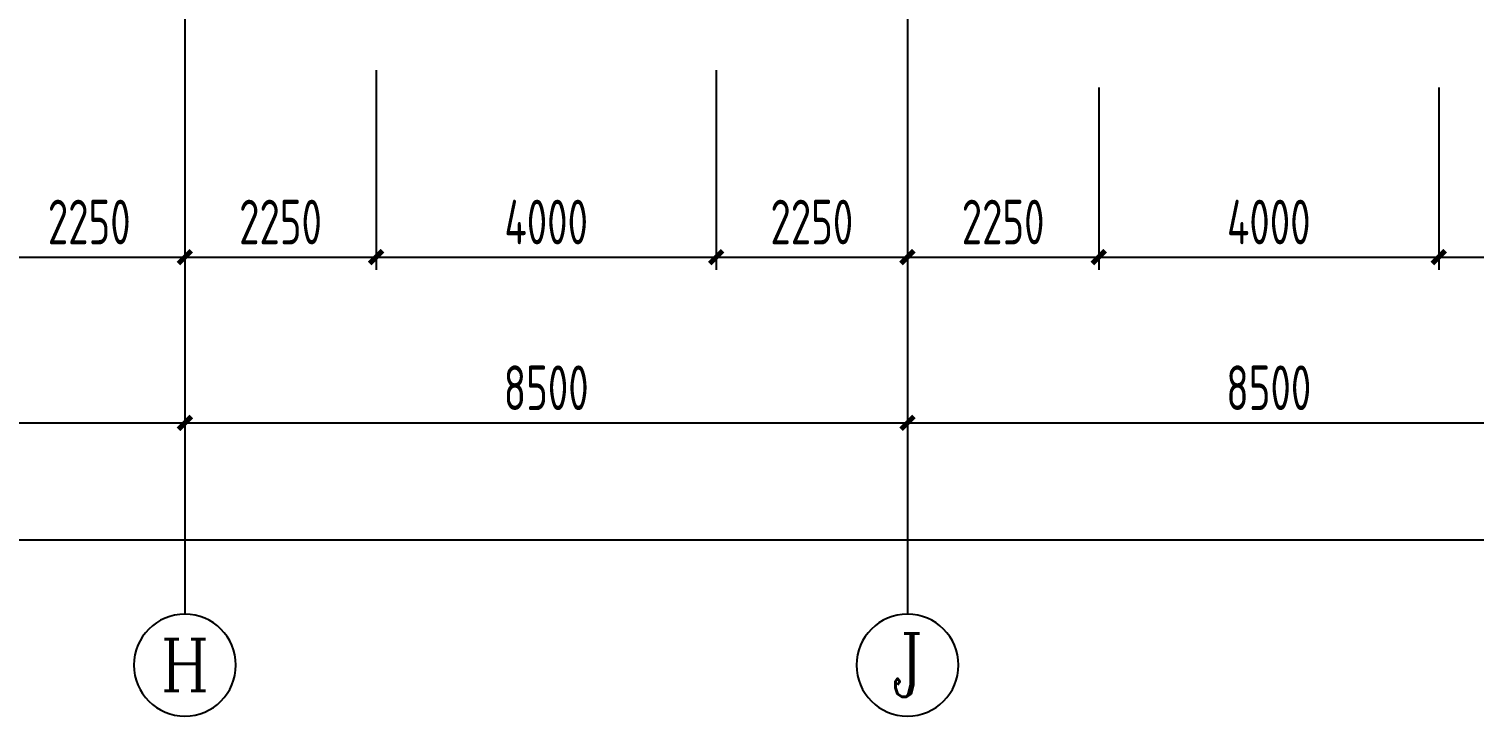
# Model space of a CAD drawing. Extents: x 753177 to 2169292, y -530934 to -273477.
# Drawn here: x 1768160 to 1785160, y -435105 to -427020 of the extents above; entities that cross this region are included whole.
import ezdxf
from ezdxf.enums import TextEntityAlignment as Align

# ---------------------------------------------------------------- set-up
doc = ezdxf.new("R2010")
doc.units = 0
doc.header["$LTSCALE"] = 1500
doc.header["$MEASUREMENT"] = 0
doc.linetypes.add('DOTE', pattern=[2.42, 2, -0.2, 0.02, -0.2])
doc.layers.get('Defpoints').update_dxf_attribs({"color": 252})
for name, color, linetype in [('AXIS', 3, 'Continuous'), ('AXIS_TEXT', 7, 'Continuous'), ('DIM', 3, 'Continuous')]:
    doc.layers.add(name, color=color, linetype=linetype)
doc.styles.add('_TCH_AXIS', font='COMPLEX', dxfattribs={"bigfont": 'GBCBIG'})
doc.styles.add('COMPLEX', font='COMPLEX')
doc.styles.add('TSSD_Dimension', font='Tssdeng.shx', dxfattribs={"width": 0.7, "bigfont": 'hztxt.shx'})
doc.dimstyles.new('TSSD_150_150', dxfattribs={"dimtxt": 525, "dimasz": 150, "dimexe": 150, "dimexo": 375, "dimgap": 150, "dimtad": 1, "dimdec": 0, "dimzin": 0, "dimdsep": 46, "dimtxsty": 'TSSD_Dimension', "dimblk": 'ARCHTICK', "dimblk1": 'ARCHTICK', "dimblk2": 'ARCHTICK', "dimcen": 0, "dimdle": 150, "dimclrt": 7, "dimadec": 0, "dimazin": 0, "dimtfac": 1, "dimtdec": 0, "dimtix": 1, "dimtmove": 2, "dimatfit": 3, "dimfxl": 0, "dimtolj": 1, "dimtzin": 0, "dimarcsym": 0})

# ---------------------------------------------------------------- blocks, each defined once
blk = doc.blocks.new('_ArchTick')
at = {"color": 0, "linetype": 'ByBlock', "const_width": 0.4}
blk.add_lwpolyline([(-0.5, -0.5), (0.5, 0.5)], dxfattribs=at)
blk = doc.blocks.new('*D786')
at = {"layer": 'AXIS', "color": 0, "lineweight": -2, "transparency": 16777216}
for p, q in [((1761495, -428280), (1761495, -431805)), ((1769995, -428280), (1769995, -431805)), ((1761345, -431655), (1770145, -431655))]:
    blk.add_line(p, q, dxfattribs=at)
at = {"layer": 'Defpoints', "color": 0, "transparency": 16777216}
for p in [(1761495, -427905), (1769995, -427905), (1769995, -431655)]:
    blk.add_point(p, dxfattribs=at)
at = {"layer": 'AXIS', "color": 0, "lineweight": -2, "transparency": 16777216, "xscale": 150, "yscale": 150, "zscale": 150, "rotation": 180}
blk.add_blockref('_ArchTick', (1761495, -431655), dxfattribs=at)
at = {"layer": 'AXIS', "color": 0, "lineweight": -2, "transparency": 16777216, "xscale": 150, "yscale": 150, "zscale": 150}
blk.add_blockref('_ArchTick', (1769995, -431655), dxfattribs=at)
at = {"layer": 'AXIS', "color": 7, "transparency": 16777216, "insert": (1765745, -431242), "char_height": 525, "attachment_point": 5, "style": 'TSSD_Dimension'}
blk.add_mtext('\\A1;8500', dxfattribs=at)
blk = doc.blocks.new('*D787')
at = {"layer": 'AXIS', "color": 0, "lineweight": -2, "transparency": 16777216}
for p, q in [((1769995, -428280), (1769995, -431805)), ((1778495, -428280), (1778495, -431805)), ((1769845, -431655), (1778645, -431655))]:
    blk.add_line(p, q, dxfattribs=at)
at = {"layer": 'Defpoints', "color": 0, "transparency": 16777216}
for p in [(1769995, -427905), (1778495, -427905), (1778495, -431655)]:
    blk.add_point(p, dxfattribs=at)
at = {"layer": 'AXIS', "color": 0, "lineweight": -2, "transparency": 16777216, "xscale": 150, "yscale": 150, "zscale": 150, "rotation": 180}
blk.add_blockref('_ArchTick', (1769995, -431655), dxfattribs=at)
at = {"layer": 'AXIS', "color": 0, "lineweight": -2, "transparency": 16777216, "xscale": 150, "yscale": 150, "zscale": 150}
blk.add_blockref('_ArchTick', (1778495, -431655), dxfattribs=at)
at = {"layer": 'AXIS', "color": 7, "transparency": 16777216, "insert": (1774245, -431242), "char_height": 525, "attachment_point": 5, "style": 'TSSD_Dimension'}
blk.add_mtext('\\A1;8500', dxfattribs=at)
blk = doc.blocks.new('*D788')
at = {"layer": 'AXIS', "color": 0, "lineweight": -2, "transparency": 16777216}
for p, q in [((1778495, -428280), (1778495, -431805)), ((1786995, -428280), (1786995, -431805)), ((1778345, -431655), (1787145, -431655))]:
    blk.add_line(p, q, dxfattribs=at)
at = {"layer": 'Defpoints', "color": 0, "transparency": 16777216}
for p in [(1778495, -427905), (1786995, -427905), (1786995, -431655)]:
    blk.add_point(p, dxfattribs=at)
at = {"layer": 'AXIS', "color": 0, "lineweight": -2, "transparency": 16777216, "xscale": 150, "yscale": 150, "zscale": 150, "rotation": 180}
blk.add_blockref('_ArchTick', (1778495, -431655), dxfattribs=at)
at = {"layer": 'AXIS', "color": 0, "lineweight": -2, "transparency": 16777216, "xscale": 150, "yscale": 150, "zscale": 150}
blk.add_blockref('_ArchTick', (1786995, -431655), dxfattribs=at)
at = {"layer": 'AXIS', "color": 7, "transparency": 16777216, "insert": (1782745, -431242), "char_height": 525, "attachment_point": 5, "style": 'TSSD_Dimension'}
blk.add_mtext('\\A1;8500', dxfattribs=at)
blk = doc.blocks.new('_AXISO')
blk.add_circle((0, 0), 0.5)
at = {"layer": 'AXIS_TEXT', "style": 'COMPLEX', "width": 1.041667}
blk.add_attdef('A', text='', height=0.56, dxfattribs=at).set_placement((-0.25, -0.28), (0.25, -0.28), align=Align.FIT)
blk = doc.blocks.new('*D793')
at = {"layer": 'Defpoints', "color": 0, "transparency": 16777216}
for p in [(1710495, -426757), (1820995, -426757), (1820995, -433030)]:
    blk.add_point(p, dxfattribs=at)
at = {"layer": 'DIM', "color": 0, "lineweight": -2, "transparency": 16777216}
for p, q in [((1710495, -427132), (1710495, -433180)), ((1820995, -427132), (1820995, -433180)), ((1710345, -433030), (1821145, -433030))]:
    blk.add_line(p, q, dxfattribs=at)
at = {"layer": 'DIM', "color": 0, "lineweight": -2, "transparency": 16777216, "xscale": 150, "yscale": 150, "zscale": 150, "rotation": 180}
blk.add_blockref('_ArchTick', (1710495, -433030), dxfattribs=at)
at = {"layer": 'DIM', "color": 0, "lineweight": -2, "transparency": 16777216, "xscale": 150, "yscale": 150, "zscale": 150}
blk.add_blockref('_ArchTick', (1820995, -433030), dxfattribs=at)
at = {"layer": 'DIM', "color": 7, "transparency": 16777216, "insert": (1765745, -432618), "char_height": 525, "attachment_point": 5, "style": 'TSSD_Dimension'}
blk.add_mtext('\\A1;110500', dxfattribs=at)
blk = doc.blocks.new('*D823')
at = {"layer": 'Defpoints', "color": 0, "transparency": 16777216}
for p in [(1769995, -427132), (1772245, -427132), (1772245, -429705)]:
    blk.add_point(p, dxfattribs=at)
at = {"layer": 'DIM', "color": 0, "lineweight": -2, "transparency": 16777216}
for p, q in [((1769995, -427507), (1769995, -429855)), ((1772245, -427507), (1772245, -429855)), ((1769845, -429705), (1772395, -429705))]:
    blk.add_line(p, q, dxfattribs=at)
at = {"layer": 'DIM', "color": 0, "lineweight": -2, "transparency": 16777216, "xscale": 150, "yscale": 150, "zscale": 150, "rotation": 180}
blk.add_blockref('_ArchTick', (1769995, -429705), dxfattribs=at)
at = {"layer": 'DIM', "color": 0, "lineweight": -2, "transparency": 16777216, "xscale": 150, "yscale": 150, "zscale": 150}
blk.add_blockref('_ArchTick', (1772245, -429705), dxfattribs=at)
at = {"layer": 'DIM', "color": 7, "transparency": 16777216, "insert": (1771120, -429292), "char_height": 525, "attachment_point": 5, "style": 'TSSD_Dimension'}
blk.add_mtext('\\A1;2250', dxfattribs=at)
blk = doc.blocks.new('*D824')
at = {"layer": 'Defpoints', "color": 0, "transparency": 16777216}
for p in [(1772245, -427132), (1776245, -427132), (1776245, -429705)]:
    blk.add_point(p, dxfattribs=at)
at = {"layer": 'DIM', "color": 0, "lineweight": -2, "transparency": 16777216}
for p, q in [((1772245, -427507), (1772245, -429855)), ((1776245, -427507), (1776245, -429855)), ((1772095, -429705), (1776395, -429705))]:
    blk.add_line(p, q, dxfattribs=at)
at = {"layer": 'DIM', "color": 0, "lineweight": -2, "transparency": 16777216, "xscale": 150, "yscale": 150, "zscale": 150, "rotation": 180}
blk.add_blockref('_ArchTick', (1772245, -429705), dxfattribs=at)
at = {"layer": 'DIM', "color": 0, "lineweight": -2, "transparency": 16777216, "xscale": 150, "yscale": 150, "zscale": 150}
blk.add_blockref('_ArchTick', (1776245, -429705), dxfattribs=at)
at = {"layer": 'DIM', "color": 7, "transparency": 16777216, "insert": (1774245, -429292), "char_height": 525, "attachment_point": 5, "style": 'TSSD_Dimension'}
blk.add_mtext('\\A1;4000', dxfattribs=at)
blk = doc.blocks.new('*D825')
at = {"layer": 'Defpoints', "color": 0, "transparency": 16777216}
for p in [(1776245, -427132), (1778495, -427132), (1778495, -429705)]:
    blk.add_point(p, dxfattribs=at)
at = {"layer": 'DIM', "color": 0, "lineweight": -2, "transparency": 16777216}
for p, q in [((1776245, -427507), (1776245, -429855)), ((1778495, -427507), (1778495, -429855)), ((1776095, -429705), (1778645, -429705))]:
    blk.add_line(p, q, dxfattribs=at)
at = {"layer": 'DIM', "color": 0, "lineweight": -2, "transparency": 16777216, "xscale": 150, "yscale": 150, "zscale": 150, "rotation": 180}
blk.add_blockref('_ArchTick', (1776245, -429705), dxfattribs=at)
at = {"layer": 'DIM', "color": 0, "lineweight": -2, "transparency": 16777216, "xscale": 150, "yscale": 150, "zscale": 150}
blk.add_blockref('_ArchTick', (1778495, -429705), dxfattribs=at)
at = {"layer": 'DIM', "color": 7, "transparency": 16777216, "insert": (1777370, -429292), "char_height": 525, "attachment_point": 5, "style": 'TSSD_Dimension'}
blk.add_mtext('\\A1;2250', dxfattribs=at)
blk = doc.blocks.new('*D840')
at = {"layer": 'Defpoints', "color": 0, "transparency": 16777216}
for p in [(1778495, -427336), (1780745, -427336), (1780745, -429705)]:
    blk.add_point(p, dxfattribs=at)
at = {"layer": 'DIM', "color": 0, "lineweight": -2, "transparency": 16777216}
for p, q in [((1778495, -427711), (1778495, -429855)), ((1780745, -427711), (1780745, -429855)), ((1778345, -429705), (1780895, -429705))]:
    blk.add_line(p, q, dxfattribs=at)
at = {"layer": 'DIM', "color": 0, "lineweight": -2, "transparency": 16777216, "xscale": 150, "yscale": 150, "zscale": 150, "rotation": 180}
blk.add_blockref('_ArchTick', (1778495, -429705), dxfattribs=at)
at = {"layer": 'DIM', "color": 0, "lineweight": -2, "transparency": 16777216, "xscale": 150, "yscale": 150, "zscale": 150}
blk.add_blockref('_ArchTick', (1780745, -429705), dxfattribs=at)
at = {"layer": 'DIM', "color": 7, "transparency": 16777216, "insert": (1779620, -429292), "char_height": 525, "attachment_point": 5, "style": 'TSSD_Dimension'}
blk.add_mtext('\\A1;2250', dxfattribs=at)
blk = doc.blocks.new('*D841')
at = {"layer": 'Defpoints', "color": 0, "transparency": 16777216}
for p in [(1780745, -427336), (1784745, -427336), (1784745, -429705)]:
    blk.add_point(p, dxfattribs=at)
at = {"layer": 'DIM', "color": 0, "lineweight": -2, "transparency": 16777216}
for p, q in [((1780745, -427711), (1780745, -429855)), ((1784745, -427711), (1784745, -429855)), ((1780595, -429705), (1784895, -429705))]:
    blk.add_line(p, q, dxfattribs=at)
at = {"layer": 'DIM', "color": 0, "lineweight": -2, "transparency": 16777216, "xscale": 150, "yscale": 150, "zscale": 150, "rotation": 180}
blk.add_blockref('_ArchTick', (1780745, -429705), dxfattribs=at)
at = {"layer": 'DIM', "color": 0, "lineweight": -2, "transparency": 16777216, "xscale": 150, "yscale": 150, "zscale": 150}
blk.add_blockref('_ArchTick', (1784745, -429705), dxfattribs=at)
at = {"layer": 'DIM', "color": 7, "transparency": 16777216, "insert": (1782745, -429292), "char_height": 525, "attachment_point": 5, "style": 'TSSD_Dimension'}
blk.add_mtext('\\A1;4000', dxfattribs=at)
blk = doc.blocks.new('*D842')
at = {"layer": 'Defpoints', "color": 0, "transparency": 16777216}
for p in [(1784745, -427336), (1786995, -427336), (1786995, -429705)]:
    blk.add_point(p, dxfattribs=at)
at = {"layer": 'DIM', "color": 0, "lineweight": -2, "transparency": 16777216}
for p, q in [((1784745, -427711), (1784745, -429855)), ((1786995, -427711), (1786995, -429855)), ((1784595, -429705), (1787145, -429705))]:
    blk.add_line(p, q, dxfattribs=at)
at = {"layer": 'DIM', "color": 0, "lineweight": -2, "transparency": 16777216, "xscale": 150, "yscale": 150, "zscale": 150, "rotation": 180}
blk.add_blockref('_ArchTick', (1784745, -429705), dxfattribs=at)
at = {"layer": 'DIM', "color": 0, "lineweight": -2, "transparency": 16777216, "xscale": 150, "yscale": 150, "zscale": 150}
blk.add_blockref('_ArchTick', (1786995, -429705), dxfattribs=at)
at = {"layer": 'DIM', "color": 7, "transparency": 16777216, "insert": (1785870, -429292), "char_height": 525, "attachment_point": 5, "style": 'TSSD_Dimension'}
blk.add_mtext('\\A1;2250', dxfattribs=at)
blk = doc.blocks.new('*D845')
at = {"layer": 'Defpoints', "color": 0, "transparency": 16777216}
for p in [(1767745, -427336), (1769995, -427336), (1769995, -429705)]:
    blk.add_point(p, dxfattribs=at)
at = {"layer": 'DIM', "color": 0, "lineweight": -2, "transparency": 16777216}
for p, q in [((1767745, -427711), (1767745, -429855)), ((1769995, -427711), (1769995, -429855)), ((1767595, -429705), (1770145, -429705))]:
    blk.add_line(p, q, dxfattribs=at)
at = {"layer": 'DIM', "color": 0, "lineweight": -2, "transparency": 16777216, "xscale": 150, "yscale": 150, "zscale": 150, "rotation": 180}
blk.add_blockref('_ArchTick', (1767745, -429705), dxfattribs=at)
at = {"layer": 'DIM', "color": 0, "lineweight": -2, "transparency": 16777216, "xscale": 150, "yscale": 150, "zscale": 150}
blk.add_blockref('_ArchTick', (1769995, -429705), dxfattribs=at)
at = {"layer": 'DIM', "color": 7, "transparency": 16777216, "insert": (1768870, -429292), "char_height": 525, "attachment_point": 5, "style": 'TSSD_Dimension'}
blk.add_mtext('\\A1;2250', dxfattribs=at)

msp = doc.modelspace()

# ---------------------------------------------------------------- linework, layer by layer
at = {"layer": 'AXIS', "color": 252, "linetype": 'DOTE'}
for p, q in [((1769995.3, -413631.5), (1769995.3, -427905)), ((1778495.3, -413631.5), (1778495.3, -427905))]:
    msp.add_line(p, q, dxfattribs=at)
at = {"layer": 'AXIS'}
for p, q in [((1769995.3, -427905), (1769995.3, -433905)), ((1778495.3, -427905), (1778495.3, -433905))]:
    msp.add_line(p, q, dxfattribs=at)

# ---------------------------------------------------------------- block references
ref = msp.add_blockref('_AXISO', (1769995.3, -434505), dxfattribs=dict(at, xscale=-1200, yscale=1200, zscale=1200))
ref.add_attrib('A', 'H', dxfattribs={"layer": 'AXIS_TEXT', "height": 608.3, "style": '_TCH_AXIS'}).set_placement((1769705.7, -434809.1), (1770285, -434809.1), align=Align.FIT)
ref = msp.add_blockref('_AXISO', (1778495.3, -434505), dxfattribs=dict(at, xscale=-1200, yscale=1200, zscale=1200))
ref.add_attrib('A', 'J', dxfattribs={"layer": 'AXIS_TEXT', "height": 744.1, "style": '_TCH_AXIS'}).set_placement((1778300.5, -434877), (1778690.2, -434877), align=Align.FIT)

# ---------------------------------------------------------------- dimensions: what is measured, and where the dimension line sits
for p1, p2, picture, middle in [((1761495.3, -427905), (1769995.3, -427905), '*D786', (1765745.3, -431242.5)), ((1769995.3, -427905), (1778495.3, -427905), '*D787', (1774245.3, -431242.5)), ((1778495.3, -427905), (1786995.3, -427905), '*D788', (1782745.3, -431242.5))]:
    dim = msp.add_aligned_dim(p1=p1, p2=p2, distance=-3750, dimstyle='TSSD_150_150', dxfattribs=at)
    dim.commit()
    dim.dimension.update_dxf_attribs({"geometry": picture, "text_midpoint": middle})
at = {"layer": 'DIM'}
for base, p1, p2, picture, middle in [((1820995.3, -433030.2), (1710495.3, -426757.3), (1820995.3, -426757.3), '*D793', (1765745.3, -432617.7)), ((1772245.3, -429704.6), (1769995.3, -427132.3), (1772245.3, -427132.3), '*D823', (1771120.3, -429292.1)), ((1776245.3, -429704.6), (1772245.3, -427132.3), (1776245.3, -427132.3), '*D824', (1774245.3, -429292.1)), ((1778495.3, -429704.6), (1776245.3, -427132.3), (1778495.3, -427132.3), '*D825', (1777370.3, -429292.1)), ((1769995.3, -429704.6), (1767745.3, -427336), (1769995.3, -427336), '*D845', (1768870.3, -429292.1)), ((1780745.3, -429704.6), (1778495.3, -427336), (1780745.3, -427336), '*D840', (1779620.3, -429292.1)), ((1784745.3, -429704.6), (1780745.3, -427336), (1784745.3, -427336), '*D841', (1782745.3, -429292.1)), ((1786995.3, -429704.6), (1784745.3, -427336), (1786995.3, -427336), '*D842', (1785870.3, -429292.1))]:
    dim = msp.add_linear_dim(base=base, p1=p1, p2=p2, dimstyle='TSSD_150_150', dxfattribs=at)
    dim.commit()
    dim.dimension.update_dxf_attribs({"geometry": picture, "text_midpoint": middle})

doc.saveas('drawing.dxf')
